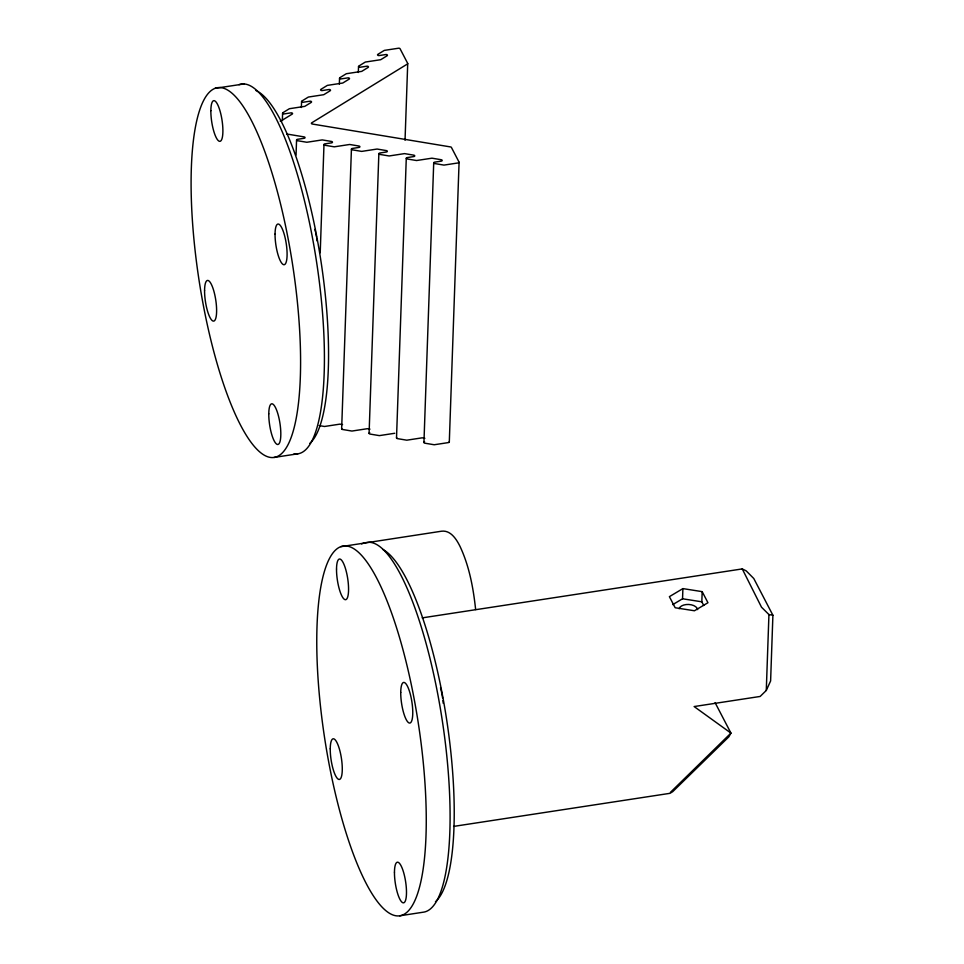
<?xml version="1.0" encoding="UTF-8"?>
<svg xmlns="http://www.w3.org/2000/svg" width="964" height="964" viewBox="0 0 964 964"><rect width="100%" height="100%" fill="white"/><g stroke="black" fill="none" stroke-linecap="round" stroke-linejoin="round"><path stroke-width="1.45" d="M282.344 120.657L282.597 113.137M296.044 154.987L296.563 139.949M301.37 107.486L301.587 101.473M320.217 252.761L323.988 144.516M339.34 84.157L339.545 78.144M341.654 428.739L351.426 149.083M358.319 72.493L358.536 66.48M369.092 433.306L378.852 153.65M405.037 140.274L407.712 63.588M396.517 437.873L406.278 158.217M423.943 442.44L433.716 162.783M449.308 441.922L459.081 162.265M672.727 604.633L682.548 598.777L682.898 588.606L702.178 591.643L707.95 602.729L694.442 610.766L675.161 607.742L669.39 596.656L682.898 588.606M703.744 605.5L701.828 601.813L702.178 591.643M766.284 690.453L768.935 614.562L761.5 607.187L742.256 568.917L746.184 570.857L753.788 578.521L772.899 615.249L770.61 680.97L766.284 690.453L760.15 696.454L694.128 706.552L730.941 733.098L728.868 736.809L672.715 791.661L670.004 793.324L453.598 826.413M670.402 792.372L730.941 733.098L715.083 702.636M361.512 543.877L364.115 543.057M215.165 88.326L244 83.94M394.758 433.27L379.358 435.62L370.031 434.065A1.241 0.723 2 0 1 369.766 432.716M274.041 457.442A187.016 47.417 81.3 0 0 272.354 174.123A187.016 47.417 81.3 0 0 191.101 186.136A187.016 47.417 81.3 0 0 274.041 457.442L297.888 453.803M340.834 546.684L441.608 531.2C450.766 530.055 456.526 539.382 460.033 546.431C469.311 566.193 473.324 588.004 475.638 609.573M422.196 617.876L742.256 568.917M399.723 915.8A187.016 47.417 81.3 0 0 398.024 632.48A187.016 47.417 81.3 0 0 316.77 644.494A187.016 47.417 81.3 0 0 399.723 915.8L423.57 912.149A187.016 47.417 81.3 0 0 441.488 715.421A187.016 47.417 81.3 0 0 364.681 543.033M682.548 598.777L701.828 601.813M342.569 424.57L339.906 424.136L324.507 426.486L319.168 425.594M369.995 429.137L367.332 428.703L351.932 431.053L342.606 429.498A1.241 0.723 2 0 1 341.762 428.498M424.859 438.271L422.196 437.825L406.796 440.187L397.457 438.632A1.241 0.723 2 0 1 396.722 437.523M768.935 614.562L772.899 615.249M679.102 608.718A9.351 5.398 2 0 1 688.73 604.464A9.351 5.398 2 0 1 697.635 609.622M440.512 687.766A23.69 6.001 81.3 0 1 442.597 698.008M442.946 700.647A23.69 6.001 81.3 0 1 443.211 703.262M382.648 549.36A180.786 45.838 81.3 0 1 391.48 556.445L392.42 557.481A180.786 45.838 81.3 0 1 454.092 823.605L453.972 827.57A180.786 45.838 81.3 0 1 435.451 901.738M239 84.675A187.016 47.417 81.3 0 1 316.951 264.449A187.016 47.417 81.3 0 1 294.056 453.767M255.918 90.508A180.786 45.838 81.3 0 1 265.799 98.087L266.751 99.123A180.786 45.838 81.3 0 1 328.423 365.248L328.302 369.212A180.786 45.838 81.3 0 1 309.781 443.38M314.83 229.408A23.69 6.001 81.3 0 1 315.457 231.854M315.734 233.107A23.69 6.001 81.3 0 1 316.505 236.999M316.722 238.325A23.69 6.001 81.3 0 1 317.108 240.976M424.63 441.849A1.241 0.723 2 0 0 424.883 443.199L434.222 444.753L448.429 442.584A1.241 0.723 2 0 0 449.26 441.705M280.235 121.139A3.121 1.795 2 0 0 281.488 120.681L292.261 114.065A1.241 0.723 2 0 0 290.971 112.86L284.211 113.897A1.241 0.723 2 0 1 282.922 112.692L289.381 108.715L304.781 106.365L311.239 102.401A1.241 0.723 2 0 0 309.95 101.196L303.19 102.232A1.241 0.723 2 0 1 301.901 101.027L308.36 97.051L323.759 94.701L330.218 90.737A1.241 0.723 2 0 0 328.929 89.532L322.169 90.568A1.241 0.723 2 0 1 320.892 89.363L327.35 85.386L342.75 83.037L349.209 79.072A1.241 0.723 2 0 0 347.92 77.867L341.16 78.891A1.241 0.723 2 0 1 339.87 77.698L346.329 73.722L361.729 71.372L368.188 67.396A1.241 0.723 2 0 0 366.898 66.203L360.138 67.227A1.241 0.723 2 0 1 358.849 66.034L365.308 62.058L380.708 59.708L387.167 55.731A1.241 0.723 2 0 0 385.877 54.538L379.117 55.563A1.241 0.723 2 0 1 377.84 54.358L384.058 50.538A1.241 0.723 2 0 1 384.624 50.345L398.506 48.224A1.241 0.723 2 0 1 400.06 48.742L407.664 63.347A1.241 0.723 2 0 1 407.386 64.034L311.709 122.826A1.241 0.723 2 0 0 312.336 124.031L450.525 146.926A1.241 0.723 2 0 1 451.417 147.432L459.021 162.048A1.241 0.723 2 0 1 458.189 162.928L443.982 165.097L434.656 163.543A1.241 0.723 2 0 1 434.595 162.157L441.355 161.121A1.241 0.723 2 0 0 441.283 159.735L431.956 158.18L416.556 160.53L407.23 158.976A1.241 0.723 2 0 1 407.157 157.59L413.918 156.554A1.241 0.723 2 0 0 413.857 155.168L404.531 153.613L389.131 155.963L379.792 154.409A1.241 0.723 2 0 1 379.732 153.023L386.492 151.987A1.241 0.723 2 0 0 386.431 150.601L377.093 149.046L361.693 151.396L352.366 149.842A1.241 0.723 2 0 1 352.306 148.456L359.066 147.42A1.241 0.723 2 0 0 359.006 146.034L349.667 144.48L334.267 146.829L324.94 145.275A1.241 0.723 2 0 1 324.868 143.889L331.64 142.853A1.241 0.723 2 0 0 331.568 141.467L322.241 139.913L306.841 142.262L297.502 140.708A1.241 0.723 2 0 1 297.442 139.322L304.202 138.286A1.241 0.723 2 0 0 304.142 136.9L288.573 134.309A3.121 1.795 2 0 0 286.597 134.358M394.457 872.191A20.569 5.218 81.3 0 0 403.338 902.846A20.569 5.218 81.3 0 0 403.615 872.444A20.569 5.218 81.3 0 0 394.457 872.191M400.735 692.429A20.569 5.218 81.3 0 0 409.616 723.072A20.569 5.218 81.3 0 0 409.893 692.682A20.569 5.218 81.3 0 0 400.735 692.429M336.52 569.049A20.569 5.218 81.3 0 0 345.413 599.704A20.569 5.218 81.3 0 0 345.69 569.302A20.569 5.218 81.3 0 0 336.52 569.049M330.242 748.823A20.569 5.218 81.3 0 0 339.135 779.466A20.569 5.218 81.3 0 0 339.412 749.076A20.569 5.218 81.3 0 0 330.242 748.823M204.573 290.465A20.569 5.218 81.3 0 0 213.466 321.12A20.569 5.218 81.3 0 0 213.743 290.718A20.569 5.218 81.3 0 0 204.573 290.465M210.851 110.691A20.569 5.218 81.3 0 0 219.732 141.346A20.569 5.218 81.3 0 0 220.021 110.944A20.569 5.218 81.3 0 0 210.851 110.691M268.775 413.845A20.569 5.218 81.3 0 0 277.668 444.488A20.569 5.218 81.3 0 0 277.945 414.086A20.569 5.218 81.3 0 0 268.775 413.845M275.053 234.071A20.569 5.218 81.3 0 0 283.946 264.726A20.569 5.218 81.3 0 0 284.223 234.324A20.569 5.218 81.3 0 0 275.053 234.071"/></g></svg>
